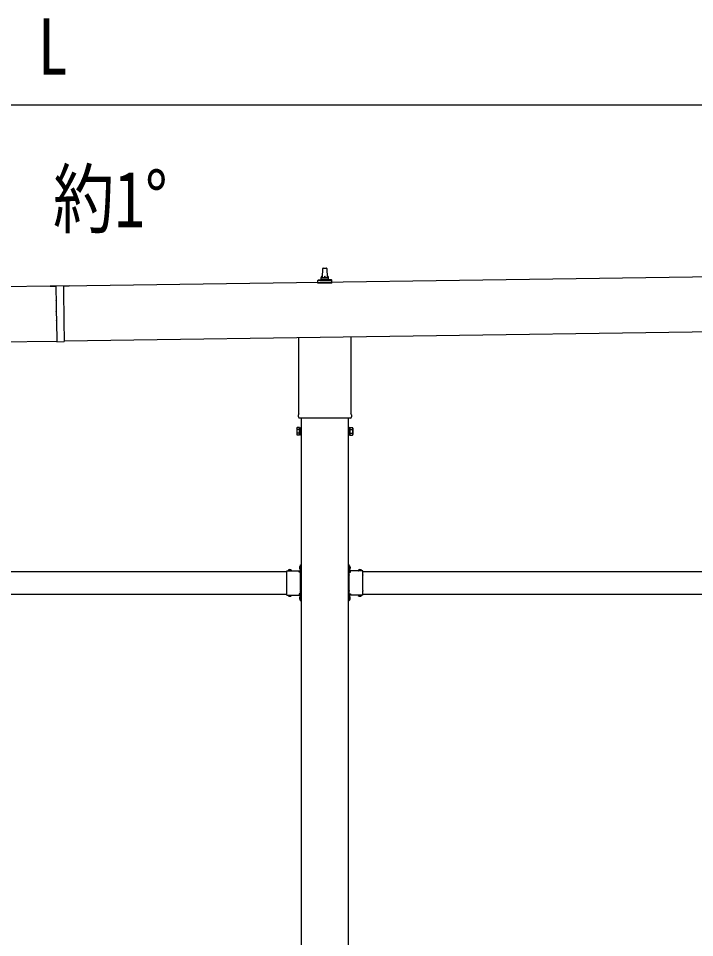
# Model space of a CAD drawing. Units: millimetres, scale not verified. Extents: x -18922 to 18922, y -13365 to 13365.
# Drawn here: x -2822 to -1037, y -5051 to -2625 of the extents above; entities that cross this region are included whole.
import ezdxf
from ezdxf.enums import TextEntityAlignment as Align

# ---------------------------------------------------------------- set-up
doc = ezdxf.new("R2010")
doc.units = ezdxf.units.MM
doc.header["$LTSCALE"] = 50
for name, color, linetype in [('0-5_YKK_13', 4, 'Continuous'), ('0-6_YKK_A1', 4, 'Continuous'), ('0-7_YKK_D', 6, 'Continuous')]:
    doc.layers.add(name, color=color, linetype=linetype)
doc.styles.add('ＭＳ ゴシック', font='')
doc.styles.get('ＭＳ ゴシック').set_extended_font_data('MS Gothic')

msp = doc.modelspace()

# ---------------------------------------------------------------- linework, layer by layer
at = {"layer": '0-5_YKK_13'}
for p, q in [((-2019.41, -3308.24), (-2018.68, -3284.71)), ((-2017.68, -3283.74), (-2009.14, -3283.74)), ((-2008.14, -3284.71), (-2007.41, -3308.24)), ((-2031.66, -3323.74), (-2031.66, -3316.03)), ((-2031.28, -3315.24), (-1995.54, -3315.24)), ((-2030.9, -3315.05), (-2024.18, -3313.42)), ((-2023.79, -3313.24), (-2003.03, -3313.24)), ((-2023.41, -3312.45), (-2023.41, -3308.24)), ((-2022.41, -3308.24), (-2004.41, -3308.24)), ((-2003.41, -3312.45), (-2003.41, -3308.24)), ((-1995.93, -3315.05), (-2002.65, -3313.42)), ((-1995.16, -3323.74), (-1995.16, -3316.03)), ((-2688.48, -3330.25), (-2738.48, -3330.97)), ((-2738.48, -3330.97), (-2738.47, -3331.47)), ((-2738.47, -3331.47), (-2723.47, -3331.25)), ((-2723.48, -3330.75), (-2723.3, -3343.15)), ((-2723.29, -3343.95), (-2722.94, -3368.15)), ((-2703.48, -3330.47), (-2703.3, -3342.87)), ((-2703.47, -3330.97), (-2688.47, -3330.75)), ((-2703.29, -3343.67), (-2702.94, -3367.86)), ((-2688.48, -3330.25), (-2688.47, -3330.75)), ((-1995.16, -3323.74), (-2031.66, -3323.74)), ((-2722.93, -3368.95), (-2722.53, -3397.15)), ((-2702.93, -3368.66), (-2702.53, -3396.86)), ((-2722.52, -3397.95), (-2722.17, -3422.14)), ((-2702.52, -3397.66), (-2702.17, -3421.86)), ((-2722.16, -3422.94), (-2721.37, -3478.03)), ((-2702.16, -3422.66), (-2701.37, -3477.75)), ((-2081.71, -3667.73), (-2081.71, -3467.08)), ((-1945.11, -3465.12), (-1945.11, -3667.73)), ((-2721.37, -3478.04), (-2701.37, -3477.75)), ((-2083.41, -3676.5), (-2083.41, -3671)), ((-1945.47, -3680), (-2081.35, -3680)), ((-1943.41, -3671), (-1943.41, -3676.5)), ((-2087.41, -3706), (-2086.65, -3704.69)), ((-2087.41, -3706), (-2087.41, -3723)), ((-2080.41, -3709.59), (-2086.65, -3709.59)), ((-1946.41, -3709.59), (-1940.17, -3709.59)), ((-1939.41, -3706), (-1940.17, -3704.69)), ((-1939.41, -3706), (-1939.41, -3723)), ((-2087.41, -3723), (-2086.65, -3724.32)), ((-2080.41, -3719.41), (-2086.65, -3719.41)), ((-2080.41, -3724.32), (-2086.65, -3724.32)), ((-2077.91, -3723.7), (-2080.41, -3723.7)), ((-1948.91, -3723.7), (-1946.41, -3723.7)), ((-1946.41, -3719.41), (-1940.17, -3719.41)), ((-1946.41, -3724.32), (-1940.17, -3724.32)), ((-1939.41, -3723), (-1940.17, -3724.32)), ((-2081.61, -4074.5), (-2075.91, -4074.5)), ((-2077.51, -4073.37), (-2080.17, -4072.05)), ((-2077.51, -4075.63), (-2080.17, -4076.95)), ((-2078.37, -4069.76), (-2078.21, -4069.76)), ((-2077.51, -4067), (-2075.91, -4067)), ((-2077.51, -4083.96), (-2077.51, -4067)), ((-2077.51, -4070.46), (-2077.51, -4078.53)), ((-2075.91, -4071.5), (-2077.51, -4071.5)), ((-2077.51, -4072.5), (-2075.91, -4072.5)), ((-1949.31, -4067), (-1950.91, -4067)), ((-1950.91, -4071.5), (-1949.31, -4071.5)), ((-1949.31, -4072.5), (-1950.91, -4072.5)), ((-1945.21, -4074.5), (-1950.91, -4074.5)), ((-1949.31, -4083.96), (-1949.31, -4067)), ((-1949.31, -4070.46), (-1949.31, -4078.53)), ((-1949.31, -4073.37), (-1946.65, -4072.05)), ((-1949.31, -4075.63), (-1946.65, -4076.95)), ((-1948.45, -4069.76), (-1948.61, -4069.76)), ((-2113.91, -4092.79), (-2113.91, -4082.4)), ((-2113.91, -4082.4), (-2077.51, -4082.4)), ((-2113.91, -4134.79), (-2113.91, -4094.21)), ((-2110.65, -4081.54), (-2110.65, -4081.7)), ((-2109.95, -4082.4), (-2101.88, -4082.4)), ((-2107.04, -4082.4), (-2108.36, -4079.74)), ((-2104.79, -4082.4), (-2103.46, -4079.74)), ((-2101.18, -4081.54), (-2101.18, -4081.7)), ((-2077.91, -4084), (-2080.91, -4084)), ((-2078.37, -4079.23), (-2078.21, -4079.23)), ((-2077.91, -4092.79), (-2077.91, -4086)), ((-2077.91, -4134.79), (-2077.91, -4094.21)), ((-2077.51, -4076.5), (-2075.91, -4076.5)), ((-2075.91, -4077.5), (-2077.51, -4077.5)), ((-1949.31, -4076.5), (-1950.91, -4076.5)), ((-1950.91, -4077.5), (-1949.31, -4077.5)), ((-1912.91, -4082.4), (-1949.31, -4082.4)), ((-1948.91, -4084), (-1945.91, -4084)), ((-1948.91, -4092.79), (-1948.91, -4086)), ((-1948.91, -4134.79), (-1948.91, -4094.21)), ((-1948.45, -4079.23), (-1948.61, -4079.23)), ((-1925.65, -4081.54), (-1925.65, -4081.7)), ((-1916.88, -4082.4), (-1924.95, -4082.4)), ((-1922.04, -4082.4), (-1923.36, -4079.74)), ((-1919.79, -4082.4), (-1918.46, -4079.74)), ((-1916.18, -4081.54), (-1916.18, -4081.7)), ((-1912.91, -4092.79), (-1912.91, -4082.4)), ((-1912.91, -4134.79), (-1912.91, -4094.21)), ((-2113.91, -4146.6), (-2113.91, -4136.21)), ((-2113.91, -4146.6), (-2077.51, -4146.6)), ((-2110.65, -4147.46), (-2110.65, -4147.3)), ((-2109.95, -4146.6), (-2101.88, -4146.6)), ((-2107.04, -4146.6), (-2108.36, -4149.26)), ((-2104.79, -4146.6), (-2103.46, -4149.26)), ((-2101.18, -4147.46), (-2101.18, -4147.3)), ((-2080.91, -4145), (-2077.91, -4145)), ((-2077.91, -4143), (-2077.91, -4136.21)), ((-2077.51, -4162), (-2077.51, -4145.04)), ((-1949.31, -4162), (-1949.31, -4145.04)), ((-1912.91, -4146.6), (-1949.31, -4146.6)), ((-1948.91, -4143), (-1948.91, -4136.21)), ((-1945.91, -4145), (-1948.91, -4145)), ((-1925.65, -4147.46), (-1925.65, -4147.3)), ((-1916.88, -4146.6), (-1924.95, -4146.6)), ((-1922.04, -4146.6), (-1923.36, -4149.26)), ((-1919.79, -4146.6), (-1918.46, -4149.26)), ((-1916.18, -4147.46), (-1916.18, -4147.3)), ((-1912.91, -4146.6), (-1912.91, -4136.21)), ((-2077.51, -4153.37), (-2080.17, -4152.05)), ((-2077.51, -4155.63), (-2080.17, -4156.95)), ((-2078.37, -4149.76), (-2078.21, -4149.76)), ((-2078.37, -4159.23), (-2078.21, -4159.23)), ((-2077.51, -4150.46), (-2077.51, -4158.53)), ((-2077.51, -4152.5), (-2075.91, -4152.5)), ((-2077.51, -4156.5), (-2075.91, -4156.5)), ((-2077.51, -4162), (-2075.91, -4162)), ((-1949.31, -4152.5), (-1950.91, -4152.5)), ((-1949.31, -4156.5), (-1950.91, -4156.5)), ((-1949.31, -4162), (-1950.91, -4162)), ((-1949.31, -4150.46), (-1949.31, -4158.53)), ((-1949.31, -4153.37), (-1946.65, -4152.05)), ((-1949.31, -4155.63), (-1946.65, -4156.95)), ((-1948.45, -4149.76), (-1948.61, -4149.76)), ((-1948.45, -4159.23), (-1948.61, -4159.23))]:
    msp.add_line(p, q, dxfattribs=at)
for points in [[(-2080.41, -3724.32), (-2080.41, -3704.69), (-2086.65, -3704.69)], [(-2080.41, -3723.7), (-2080.41, -3705.3), (-2077.91, -3705.3)], [(-1946.41, -3723.7), (-1946.41, -3705.3), (-1948.91, -3705.3)], [(-1946.41, -3724.32), (-1946.41, -3704.69), (-1940.17, -3704.69)], [(-2075.91, -4082), (-2075.91, -4076), (-2075.91, -4073), (-2075.91, -4067)], [(-1950.91, -4082), (-1950.91, -4076), (-1950.91, -4073), (-1950.91, -4067)], [(-2077.91, -4086), (-2080.91, -4086), (-2080.91, -4082.4)], [(-1948.91, -4086), (-1945.91, -4086), (-1945.91, -4082.4)], [(-2077.91, -4143), (-2080.91, -4143), (-2080.91, -4146.6)], [(-2075.91, -4162), (-2075.91, -4156), (-2075.91, -4153), (-2075.91, -4147)], [(-1950.91, -4162), (-1950.91, -4156), (-1950.91, -4153), (-1950.91, -4147)], [(-1948.91, -4143), (-1945.91, -4143), (-1945.91, -4146.6)]]:
    msp.add_lwpolyline(points, dxfattribs=at)
for points in [[(-2077.91, -3725), (-2077.91, -3704), (-2075.91, -3704), (-2075.91, -3725)], [(-1948.91, -3725), (-1948.91, -3704), (-1950.91, -3704), (-1950.91, -3725)]]:
    msp.add_lwpolyline(points, close=True, dxfattribs=at)
for centre, radius, start, end in [((-2017.68, -3284.74), 1, 90, 178.60509), ((-2009.14, -3284.74), 1, 1.39491, 90), ((-2030.66, -3316.03), 1, 103.62699, 180), ((-2024.41, -3312.45), 1, 283.62699, 0), ((-2019.33, -3308.87), 4.13, 90, 171.17633), ((-2022.41, -3309.24), 1, 90, 180), ((-2010.08, -3308.24), 4.83, 133.60282, 180), ((-2016.74, -3308.24), 4.83, 0, 46.39718), ((-2007.5, -3308.87), 4.13, 8.82367, 90), ((-2004.41, -3309.24), 1, 0, 90), ((-2002.41, -3312.45), 1, 180, 256.37301), ((-1996.16, -3316.03), 1, 0, 76.37301), ((-2723.59, -3343.56), 0.5, 307.68835, 53.94855), ((-2703, -3343.26), 0.5, 127.68835, 233.94855), ((-2723.24, -3368.55), 0.5, 307.68835, 53.94855), ((-2702.64, -3368.26), 0.5, 127.68835, 233.94855), ((-2722.82, -3397.55), 0.5, 307.68835, 53.94855), ((-2702.22, -3397.26), 0.5, 127.68835, 233.94855), ((-2722.47, -3422.55), 0.5, 307.68835, 53.94855), ((-2701.87, -3422.25), 0.5, 127.68835, 233.94855), ((-2079.41, -3671), 4, 125.09963, 180), ((-2079.41, -3676.5), 4, 180, 194.47751), ((-2079.41, -3676.5), 4, 194.47751, 241.04498), ((-1947.41, -3676.5), 4, 298.95502, 345.52249), ((-1947.41, -3671), 4, 0, 54.90037), ((-1947.41, -3676.5), 4, 345.52249, 0), ((-2083.07, -3707.14), 4.34, 145.61575, 214.38425), ((-2071.17, -3714.5), 16.24, 162.41205, 197.58795), ((-1943.76, -3707.14), 4.34, 325.61575, 34.38425), ((-1955.65, -3714.5), 16.24, 342.41205, 17.58795), ((-2083.07, -3721.86), 4.34, 145.61575, 214.38425), ((-1943.76, -3721.86), 4.34, 325.61575, 34.38425), ((-2073.61, -4074.5), 7, 140.87645, 180), ((-2073.61, -4074.5), 7, 180, 219.12355), ((-2078.37, -4070.63), 0.862, 90, 140.87645), ((-2078.21, -4070.46), 0.7, 0, 90), ((-1948.61, -4070.46), 0.7, 90, 180), ((-1948.45, -4070.63), 0.862, 39.12355, 90), ((-1953.21, -4074.5), 7, 0, 39.12355), ((-1953.21, -4074.5), 7, 320.87645, 0), ((-2114.61, -4093.5), 1, 314.427, 45.573), ((-2109.95, -4081.7), 0.7, 180, 270), ((-2109.78, -4081.54), 0.862, 129.12355, 180), ((-2105.91, -4086.3), 7, 90, 129.12355), ((-2105.91, -4086.3), 7, 50.87645, 90), ((-2101.88, -4081.7), 0.7, 270, 0), ((-2102.04, -4081.54), 0.862, 0, 50.87645), ((-2078.37, -4078.37), 0.862, 219.12355, 270), ((-2078.21, -4078.53), 0.7, 270, 0), ((-2077.21, -4093.5), 1, 134.427, 225.573), ((-2077.91, -4082), 2, 270, 0), ((-1948.91, -4082), 2, 180, 270), ((-1948.61, -4078.53), 0.7, 180, 270), ((-1949.61, -4093.5), 1, 314.427, 45.573), ((-1948.45, -4078.37), 0.862, 270, 320.87645), ((-1924.95, -4081.7), 0.7, 180, 270), ((-1924.78, -4081.54), 0.862, 129.12355, 180), ((-1920.91, -4086.3), 7, 90, 129.12355), ((-1920.91, -4086.3), 7, 50.87645, 90), ((-1916.88, -4081.7), 0.7, 270, 0), ((-1917.04, -4081.54), 0.862, 0, 50.87645), ((-1912.21, -4093.5), 1, 134.427, 225.573), ((-2114.61, -4135.5), 1, 314.427, 45.573), ((-2109.95, -4147.3), 0.7, 90, 180), ((-2109.78, -4147.46), 0.862, 180, 230.87645), ((-2105.91, -4142.7), 7, 230.87645, 270), ((-2105.91, -4142.7), 7, 270, 309.12355), ((-2101.88, -4147.3), 0.7, 0, 90), ((-2102.04, -4147.46), 0.862, 309.12355, 0), ((-2077.21, -4135.5), 1, 134.427, 225.573), ((-2077.91, -4147), 2, 0, 90), ((-1948.91, -4147), 2, 90, 180), ((-1949.61, -4135.5), 1, 314.427, 45.573), ((-1924.95, -4147.3), 0.7, 90, 180), ((-1924.78, -4147.46), 0.862, 180, 230.87645), ((-1920.91, -4142.7), 7, 230.87645, 270), ((-1920.91, -4142.7), 7, 270, 309.12355), ((-1916.88, -4147.3), 0.7, 0, 90), ((-1917.04, -4147.46), 0.862, 309.12355, 0), ((-1912.21, -4135.5), 1, 134.427, 225.573), ((-2073.61, -4154.5), 7, 140.87645, 180), ((-2073.61, -4154.5), 7, 180, 219.12355), ((-2078.37, -4150.63), 0.862, 90, 140.87645), ((-2078.37, -4158.37), 0.862, 219.12355, 270), ((-2078.21, -4150.46), 0.7, 0, 90), ((-2078.21, -4158.53), 0.7, 270, 0), ((-1948.61, -4150.46), 0.7, 90, 180), ((-1948.61, -4158.53), 0.7, 180, 270), ((-1948.45, -4150.63), 0.862, 39.12355, 90), ((-1948.45, -4158.37), 0.862, 270, 320.87645), ((-1953.21, -4154.5), 7, 0, 39.12355), ((-1953.21, -4154.5), 7, 320.87645, 0)]:
    msp.add_arc(centre, radius, start, end, dxfattribs=at)
at = {"layer": '0-6_YKK_A1'}
for p, q in [((2673.45, -3254.16), (-2703.47, -3330.94)), ((-2723.47, -3331.23), (-8110.51, -3408.15)), ((-2701.4, -3475.93), (2675.52, -3399.12)), ((-8108.44, -3553.17), (-2721.4, -3476.21)), ((-2075.91, -3680), (-2075.91, -6557.5)), ((-1950.91, -6557.5), (-1950.91, -3680)), ((-3312.91, -4084.5), (-2113.91, -4084.5)), ((-1912.91, -4084.5), (-713.91, -4084.5)), ((-3312.91, -4144.5), (-2113.91, -4144.5)), ((-2080.91, -4144.5), (-2076.41, -4144.5)), ((-1945.91, -4144.5), (-1950.41, -4144.5)), ((-1912.91, -4144.5), (-713.91, -4144.5))]:
    msp.add_line(p, q, dxfattribs=at)
for points in [[(-2080.91, -4084.5), (-2076.41, -4084.5), (-2076.41, -4144.5)], [(-1945.91, -4084.5), (-1950.41, -4084.5), (-1950.41, -4144.5)]]:
    msp.add_lwpolyline(points, dxfattribs=at)
at = {"layer": '0-7_YKK_D'}
msp.add_line((2468.01, -2853.68), (-7903, -2853.68), dxfattribs=at)

# ---------------------------------------------------------------- texts
at = {"layer": '0-6_YKK_A1', "style": 'ＭＳ ゴシック', "width": 0.8}
msp.add_text('約1°', height=148.5, dxfattribs=at).set_placement((-2731.08, -3220.2), align=Align.BOTTOM_LEFT)
at = {"layer": '0-7_YKK_D', "style": 'ＭＳ ゴシック', "width": 0.8}
msp.add_text('L', height=148.5, dxfattribs=at).set_placement((-2771.49, -2817.68), align=Align.BOTTOM_LEFT)

doc.saveas('drawing.dxf')
